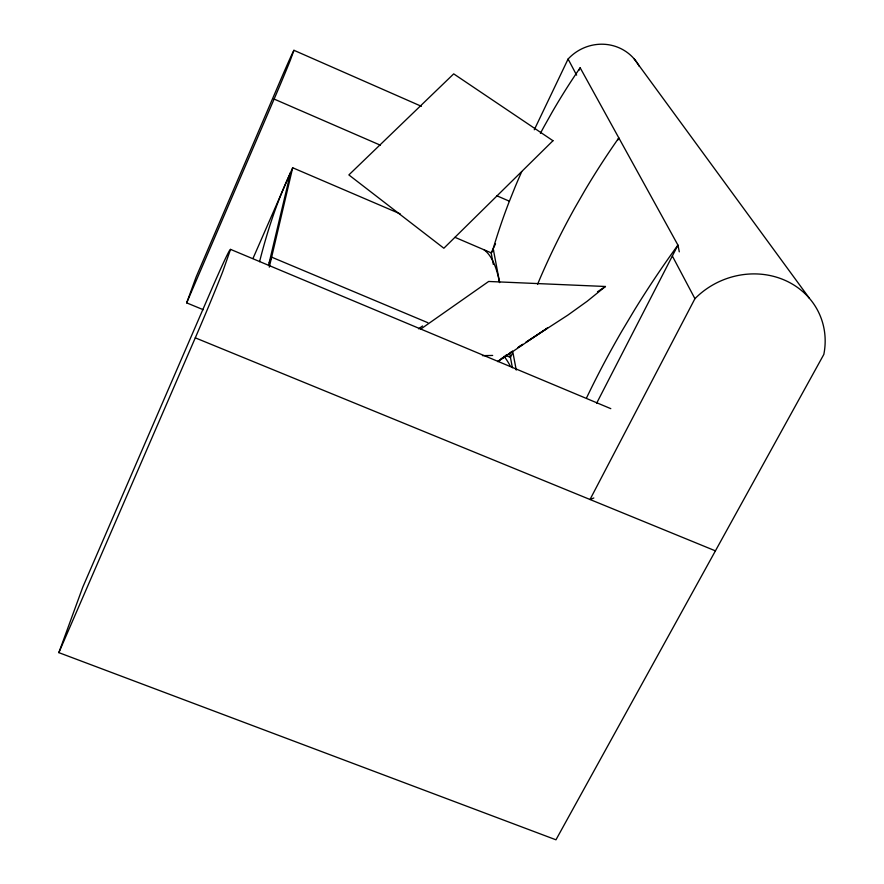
<?xml version="1.0" encoding="UTF-8"?>
<svg xmlns="http://www.w3.org/2000/svg" width="884" height="884" viewBox="0 0 884 884"><rect width="100%" height="100%" fill="white"/><g stroke="black" fill="none" stroke-linecap="round" stroke-linejoin="round"><path stroke-width="1.33" d="M421.414 106.312L293.941 50.3L290.339 60.211A43.426 0.762 -67 0 1 274.117 99.063L186.668 302.869L203.254 309.709M269.288 267.134L292.681 167.761L400.176 213.84M268.526 265.454L290.604 172.502C277.145 201.033 267.266 231.144 259.576 261.697M610.8 408.651L230.547 249.376L222.768 271.532A70.598 2.022 -67.2 0 1 195.287 337.843L58.852 652.635L555.959 839.8L823.822 354.429A77.074 70.598 -23.8 0 0 784.451 280.084A77.074 70.598 -23.8 0 0 694.934 298.682L590.015 499.493L593.827 497.99M58.852 652.635L82.787 587.131L210.337 292.261A70.598 2.022 -67.2 0 1 229.442 250.647L230.547 249.376M186.668 302.869L196.126 276.99L279.797 81.836A43.426 0.762 -67 0 1 292.847 52.366L293.941 50.3M537.56 284.427L539.538 279.62A769.533 644.779 -29.7 0 1 574.898 207.773L585.075 190.082A769.533 644.779 -29.7 0 1 618.833 137.915L617.739 140.103M252.979 258.471L292.681 167.761M269.167 262.769L271.642 257.156L427.889 322.726M534.279 129.782L568.092 59.029A44.62 43.018 -36 0 1 639.331 66.444M495.526 243.807L491.173 252.846L492.664 260.89M578.976 70.234L580.158 67.781L677.94 245.111A233.862 221.972 -5.4 0 1 679.277 251.818M596.578 403.336L677.94 245.111A965.427 767.135 -28 0 0 634.69 309.665L621.651 331.478A965.427 767.135 -28 0 0 586.733 397.524M493.537 250.404L491.173 252.846L455.006 237.343M420.452 329.29L488.664 281.466L605.429 286.493L587.197 301.245L567.893 315.091L526.212 342.097M418.563 328.804L422.585 325.975M497.681 361.412L512.488 351.324M518.179 347.445L522.731 344.34L518.168 347.401M501.062 358.871L506.764 355.048M510.19 352.76L512.466 351.224M597.496 291.786L605.429 286.493M526.124 342.108L547.572 327.975L497.803 361.655M482.476 355.644L492.664 355.445M195.287 337.843L715.421 550.854M505.56 355.335L510.455 357.39L512.908 352.44L516.256 370.076M274.117 99.063L380.374 145.197M496.753 195.729L509.405 201.22M634.204 58.941L809.335 298.217M568.092 59.029L576.622 75.14M672.337 255.995L694.934 298.682M499.648 282.626L493.195 248.647A640.336 555.45 -31.3 0 1 508.952 202.325L515.107 186.977A640.336 555.45 -31.3 0 1 521.704 171.706M492.874 262.073L493.316 264.438M509.77 353.655L512.366 367.722M484.034 249.785A838.33 124.423 -70.7 0 1 499.416 282.073M504.068 356.363A1120.514 181.054 -72.6 0 1 510.167 365.843M540.422 133.318A640.336 555.45 -31.3 0 1 544.135 126.412L552.5 111.55A640.336 555.45 -31.3 0 1 580.158 67.781M552.975 140.722L443.856 248.238L348.871 174.922L453.702 73.869L552.975 140.722"/></g></svg>
